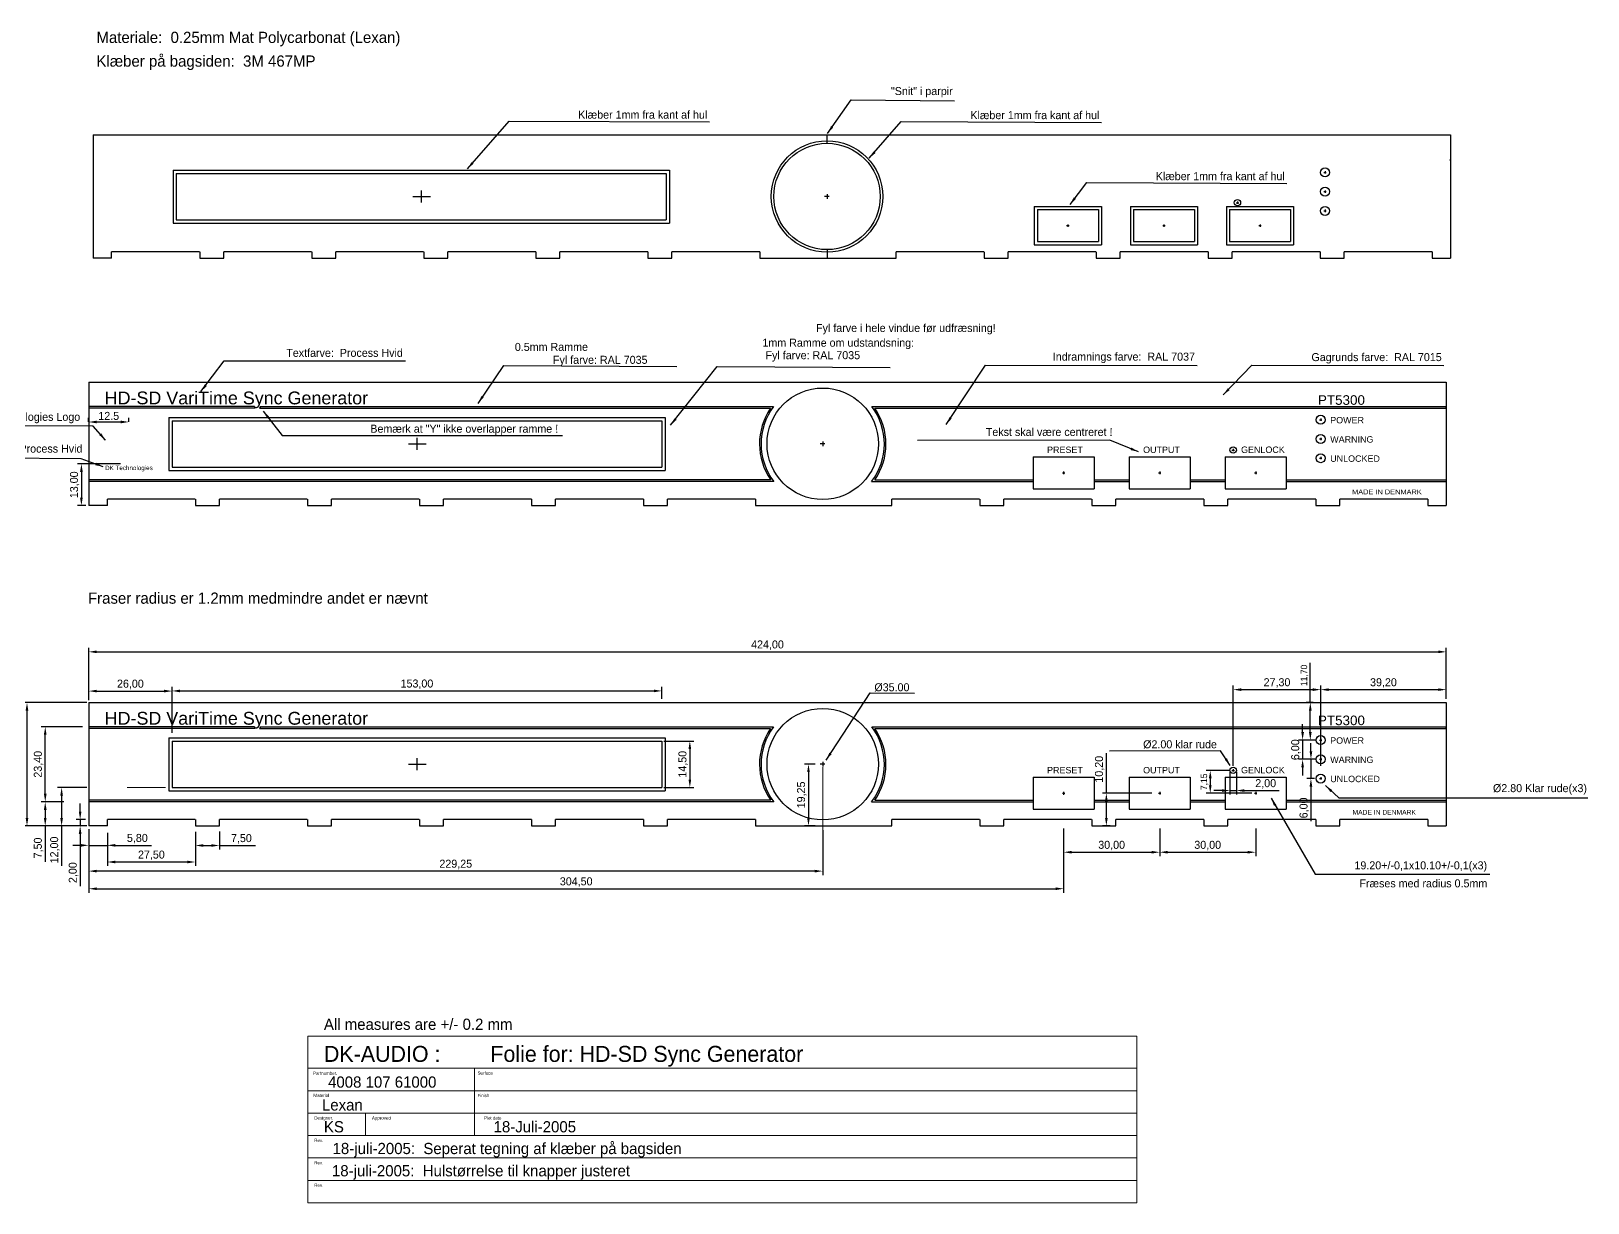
# Model space of a CAD drawing. Header units: millimetres. Extents: x 242 to 973, y 202 to 567.
# Drawn here: x 486.4 to 972.7, y 201.5 to 567.3 of the extents above; entities that cross this region are included whole.
import ezdxf

# ---------------------------------------------------------------- set-up
doc = ezdxf.new("R2010")
doc.units = ezdxf.units.MM
doc.header["$MEASUREMENT"] = 0
doc.linetypes.add('ACAD_ISO03W100', pattern=[30, 12, -18])
doc.layers.add('Folie', color=4, linetype='Continuous')
doc.layers.add('Silketryk_1', color=2, linetype='Continuous')
doc.layers.add('Folie_dim', color=7, linetype='Continuous', lineweight=20)
doc.layers.add('Folie_head', color=2, linetype='Continuous', lineweight=20)
doc.styles.add('DK-Audio', font='ARIAL.TTF')
doc.dimstyles.new('ISO-25', dxfattribs={"dimtxt": 2.5, "dimasz": 2.5, "dimexe": 1.25, "dimexo": 0.625, "dimtad": 1, "dimzin": 1, "dimtxsty": 'Standard', "dimcen": 2.5, "dimadec": 0, "dimazin": 0, "dimtfac": 1, "dimtmove": 0, "dimatfit": 3, "dimfxl": 0, "dimarcsym": 0})

# ---------------------------------------------------------------- blocks, each defined once
blk = doc.blocks.new('*D53')
at = {"layer": 'DEFPOINTS', "color": 0}
for p in [(504.45, 318.8), (808.95, 318.8), (808.95, 299.6)]:
    blk.add_point(p, dxfattribs=at)
at = {"layer": 'Folie_dim', "color": 0, "lineweight": -2}
for p, q in [((504.45, 318.18), (504.45, 298.35)), ((808.95, 318.18), (808.95, 298.35)), ((506.95, 299.6), (806.45, 299.6))]:
    blk.add_line(p, q, dxfattribs=at)
at = {"layer": 'Folie_dim', "color": 0}
for points in [[(506.95, 300.02), (506.95, 299.18), (504.45, 299.6)], [(806.45, 300.02), (806.45, 299.18), (808.95, 299.6)]]:
    blk.add_solid(points, dxfattribs=at)
at = {"layer": 'Folie_dim', "color": 0, "insert": (656.7, 301.68), "char_height": 2.5, "attachment_point": 5}
blk.add_mtext('304,50', dxfattribs=at)
blk = doc.blocks.new('*D63')
at = {"layer": 'DEFPOINTS', "color": 0}
for p in [(683.45, 361.35), (530.45, 358.25), (683.45, 358.25)]:
    blk.add_point(p, dxfattribs=at)
at = {"layer": 'Folie_dim', "color": 0, "lineweight": -2}
for p, q in [((530.45, 358.88), (530.45, 362.6)), ((532.95, 361.35), (680.95, 361.35)), ((683.45, 358.88), (683.45, 362.6))]:
    blk.add_line(p, q, dxfattribs=at)
at = {"layer": 'Folie_dim', "color": 0}
for points in [[(532.95, 361.77), (532.95, 360.93), (530.45, 361.35)], [(680.95, 361.77), (680.95, 360.93), (683.45, 361.35)]]:
    blk.add_solid(points, dxfattribs=at)
at = {"layer": 'Folie_dim', "color": 0, "insert": (606.95, 363.43), "char_height": 2.5, "attachment_point": 5}
blk.add_mtext('153,00', dxfattribs=at)
blk = doc.blocks.new('*D60')
at = {"layer": 'DEFPOINTS', "color": 0}
for p in [(504.45, 318.55), (733.7, 318.55), (504.45, 305.1)]:
    blk.add_point(p, dxfattribs=at)
at = {"layer": 'Folie_dim', "color": 0, "lineweight": -2}
for p, q in [((504.45, 317.93), (504.45, 303.85)), ((733.7, 317.93), (733.7, 303.85)), ((731.2, 305.1), (506.95, 305.1))]:
    blk.add_line(p, q, dxfattribs=at)
at = {"layer": 'Folie_dim', "color": 0}
for points in [[(506.95, 305.52), (506.95, 304.68), (504.45, 305.1)], [(731.2, 305.52), (731.2, 304.68), (733.7, 305.1)]]:
    blk.add_solid(points, dxfattribs=at)
at = {"layer": 'Folie_dim', "color": 0, "insert": (619.08, 307.18), "char_height": 2.5, "attachment_point": 5}
blk.add_mtext('229,25', dxfattribs=at)
blk = doc.blocks.new('*D71')
at = {"layer": 'DEFPOINTS', "color": 0}
for p in [(537.75, 317.05), (545.25, 318.05), (545.25, 313.1)]:
    blk.add_point(p, dxfattribs=at)
at = {"layer": 'Folie_dim', "color": 0, "lineweight": -2}
for p, q in [((537.75, 316.43), (537.75, 311.85)), ((545.25, 317.43), (545.25, 311.85)), ((540.25, 313.1), (542.75, 313.1)), ((545.25, 313.1), (556.5, 313.1))]:
    blk.add_line(p, q, dxfattribs=at)
at = {"layer": 'Folie_dim', "color": 0}
for points in [[(540.25, 313.52), (540.25, 312.68), (537.75, 313.1)], [(542.75, 313.52), (542.75, 312.68), (545.25, 313.1)]]:
    blk.add_solid(points, dxfattribs=at)
at = {"layer": 'Folie_dim', "color": 0, "insert": (552.12, 315.18), "char_height": 2.5, "attachment_point": 5}
blk.add_mtext('7,50', dxfattribs=at)
blk = doc.blocks.new('*D64')
at = {"layer": 'DEFPOINTS', "color": 0}
for p in [(530.45, 361.3), (504.45, 357.85), (530.45, 347.65)]:
    blk.add_point(p, dxfattribs=at)
at = {"layer": 'Folie_dim', "color": 0, "lineweight": -2}
for p, q in [((504.45, 358.48), (504.45, 362.55)), ((506.95, 361.3), (527.95, 361.3)), ((530.45, 348.27), (530.45, 362.55))]:
    blk.add_line(p, q, dxfattribs=at)
at = {"layer": 'Folie_dim', "color": 0}
for points in [[(506.95, 361.72), (506.95, 360.88), (504.45, 361.3)], [(527.95, 361.72), (527.95, 360.88), (530.45, 361.3)]]:
    blk.add_solid(points, dxfattribs=at)
at = {"layer": 'Folie_dim', "color": 0, "insert": (517.45, 363.38), "char_height": 2.5, "attachment_point": 5}
blk.add_mtext('26,00', dxfattribs=at)
blk = doc.blocks.new('*D70')
at = {"layer": 'DEFPOINTS', "color": 0}
for p in [(537.75, 317.95), (510.25, 313.85), (537.75, 307.95)]:
    blk.add_point(p, dxfattribs=at)
at = {"layer": 'Folie_dim', "color": 0, "lineweight": -2}
for p, q in [((537.75, 317.32), (537.75, 306.7)), ((510.25, 313.23), (510.25, 306.7)), ((512.75, 307.95), (535.25, 307.95))]:
    blk.add_line(p, q, dxfattribs=at)
at = {"layer": 'Folie_dim', "color": 0}
for points in [[(512.75, 308.37), (512.75, 307.53), (510.25, 307.95)], [(535.25, 308.37), (535.25, 307.53), (537.75, 307.95)]]:
    blk.add_solid(points, dxfattribs=at)
at = {"layer": 'Folie_dim', "color": 0, "insert": (524, 310.03), "char_height": 2.5, "attachment_point": 5}
blk.add_mtext('27,50', dxfattribs=at)
blk = doc.blocks.new('*D56')
at = {"layer": 'DEFPOINTS', "color": 0}
for p in [(504.45, 331.2), (495.97, 319.2), (504.45, 319.2)]:
    blk.add_point(p, dxfattribs=at)
at = {"layer": 'Folie_dim', "color": 0, "lineweight": -2}
for p, q in [((503.82, 331.2), (494.72, 331.2)), ((495.97, 328.7), (495.97, 321.7)), ((503.82, 319.2), (494.72, 319.2)), ((495.97, 319.2), (495.97, 306.7))]:
    blk.add_line(p, q, dxfattribs=at)
at = {"layer": 'Folie_dim', "color": 0}
for points in [[(495.55, 328.7), (496.38, 328.7), (495.97, 331.2)], [(495.55, 321.7), (496.38, 321.7), (495.97, 319.2)]]:
    blk.add_solid(points, dxfattribs=at)
at = {"layer": 'Folie_dim', "color": 0, "insert": (493.88, 311.7), "char_height": 2.5, "attachment_point": 5, "rotation": 90}
blk.add_mtext('12,00', dxfattribs=at)
blk = doc.blocks.new('*D55')
at = {"layer": 'DEFPOINTS', "color": 0}
for p in [(501.75, 321.2), (504, 321.2), (504, 319.2)]:
    blk.add_point(p, dxfattribs=at)
at = {"layer": 'Folie_dim', "color": 0, "lineweight": -2}
for p, q in [((501.75, 323.7), (501.75, 326.2)), ((503.38, 321.2), (500.5, 321.2)), ((501.75, 321.2), (501.75, 319.2)), ((503.38, 319.2), (500.5, 319.2)), ((501.75, 316.7), (501.75, 300.45))]:
    blk.add_line(p, q, dxfattribs=at)
at = {"layer": 'Folie_dim', "color": 0}
for points in [[(501.33, 323.7), (502.17, 323.7), (501.75, 321.2)], [(501.33, 316.7), (502.17, 316.7), (501.75, 319.2)]]:
    blk.add_solid(points, dxfattribs=at)
at = {"layer": 'Folie_dim', "color": 0, "insert": (499.67, 304.62), "char_height": 2.5, "attachment_point": 5, "rotation": 90}
blk.add_mtext('2,00', dxfattribs=at)
blk = doc.blocks.new('*D69')
at = {"layer": 'DEFPOINTS', "color": 0}
for p in [(504.45, 317.7), (510.25, 317.7), (510.25, 313.15)]:
    blk.add_point(p, dxfattribs=at)
at = {"layer": 'Folie_dim', "color": 0, "lineweight": -2}
for p, q in [((504.45, 317.07), (504.45, 311.9)), ((510.25, 317.07), (510.25, 311.9)), ((501.95, 313.15), (499.45, 313.15)), ((504.45, 313.15), (510.25, 313.15)), ((512.75, 313.15), (524, 313.15))]:
    blk.add_line(p, q, dxfattribs=at)
at = {"layer": 'Folie_dim', "color": 0}
for points in [[(501.95, 313.57), (501.95, 312.73), (504.45, 313.15)], [(512.75, 313.57), (512.75, 312.73), (510.25, 313.15)]]:
    blk.add_solid(points, dxfattribs=at)
at = {"layer": 'Folie_dim', "color": 0, "insert": (519.62, 315.23), "char_height": 2.5, "attachment_point": 5}
blk.add_mtext('5,80', dxfattribs=at)
blk = doc.blocks.new('*D73')
at = {"layer": 'DEFPOINTS', "color": 0}
for p in [(490.85, 350.15), (503.15, 350.15), (494.05, 326.75)]:
    blk.add_point(p, dxfattribs=at)
at = {"layer": 'Folie_dim', "color": 0, "lineweight": -2}
for p, q in [((502.52, 350.15), (489.6, 350.15)), ((490.85, 329.25), (490.85, 347.65)), ((493.43, 326.75), (489.6, 326.75))]:
    blk.add_line(p, q, dxfattribs=at)
at = {"layer": 'Folie_dim', "color": 0}
for points in [[(490.43, 347.65), (491.27, 347.65), (490.85, 350.15)], [(490.43, 329.25), (491.27, 329.25), (490.85, 326.75)]]:
    blk.add_solid(points, dxfattribs=at)
at = {"layer": 'Folie_dim', "color": 0, "insert": (488.77, 338.45), "char_height": 2.5, "attachment_point": 5, "rotation": 90}
blk.add_mtext('23,40', dxfattribs=at)
blk = doc.blocks.new('*D58')
at = {"layer": 'DEFPOINTS', "color": 0}
for p in [(504.45, 357.7), (485.15, 319.2), (504.45, 319.2)]:
    blk.add_point(p, dxfattribs=at)
at = {"layer": 'Folie_dim', "color": 0, "lineweight": -2}
for p, q in [((503.82, 357.7), (483.9, 357.7)), ((485.15, 355.2), (485.15, 321.7)), ((503.82, 319.2), (483.9, 319.2))]:
    blk.add_line(p, q, dxfattribs=at)
at = {"layer": 'Folie_dim', "color": 0}
for points in [[(484.73, 355.2), (485.57, 355.2), (485.15, 357.7)], [(484.73, 321.7), (485.57, 321.7), (485.15, 319.2)]]:
    blk.add_solid(points, dxfattribs=at)
at = {"layer": 'Folie_dim', "color": 0, "insert": (483.07, 338.45), "char_height": 2.5, "attachment_point": 5, "rotation": 90}
blk.add_mtext('38,50', dxfattribs=at)
blk = doc.blocks.new('*D59')
at = {"layer": 'DEFPOINTS', "color": 0}
for p in [(497.3, 326.7), (490.85, 319.2), (503.82, 319.2)]:
    blk.add_point(p, dxfattribs=at)
at = {"layer": 'Folie_dim', "color": 0, "lineweight": -2}
for p, q in [((496.68, 326.7), (489.6, 326.7)), ((490.85, 324.2), (490.85, 321.7)), ((503.2, 319.2), (489.6, 319.2)), ((490.85, 319.2), (490.85, 307.95))]:
    blk.add_line(p, q, dxfattribs=at)
at = {"layer": 'Folie_dim', "color": 0}
for points in [[(490.43, 324.2), (491.27, 324.2), (490.85, 326.7)], [(490.43, 321.7), (491.27, 321.7), (490.85, 319.2)]]:
    blk.add_solid(points, dxfattribs=at)
at = {"layer": 'Folie_dim', "color": 0, "insert": (488.77, 312.33), "char_height": 2.5, "attachment_point": 5, "rotation": 90}
blk.add_mtext('7,50', dxfattribs=at)
blk = doc.blocks.new('*D57')
at = {"layer": 'DEFPOINTS', "color": 0}
for p in [(683.45, 345.7), (683.45, 331.2), (692.2, 331.2)]:
    blk.add_point(p, dxfattribs=at)
at = {"layer": 'Folie_dim', "color": 0, "lineweight": -2}
for p, q in [((684.08, 345.7), (693.45, 345.7)), ((692.2, 343.2), (692.2, 333.7)), ((684.08, 331.2), (693.45, 331.2))]:
    blk.add_line(p, q, dxfattribs=at)
at = {"layer": 'Folie_dim', "color": 0}
for points in [[(691.78, 343.2), (692.62, 343.2), (692.2, 345.7)], [(691.78, 333.7), (692.62, 333.7), (692.2, 331.2)]]:
    blk.add_solid(points, dxfattribs=at)
at = {"layer": 'Folie_dim', "color": 0, "insert": (690.12, 338.45), "char_height": 2.5, "attachment_point": 5, "rotation": 90}
blk.add_mtext('14,50', dxfattribs=at)
blk = doc.blocks.new('*D61')
at = {"layer": 'DEFPOINTS', "color": 0}
for p in [(731.95, 338.5), (729.25, 319.25), (731.95, 319.25)]:
    blk.add_point(p, dxfattribs=at)
at = {"layer": 'Folie_dim', "color": 0, "lineweight": -2}
for p, q in [((731.33, 338.5), (728, 338.5)), ((729.25, 336), (729.25, 321.75)), ((731.33, 319.25), (728, 319.25))]:
    blk.add_line(p, q, dxfattribs=at)
at = {"layer": 'Folie_dim', "color": 0}
for points in [[(728.83, 336), (729.67, 336), (729.25, 338.5)], [(728.83, 321.75), (729.67, 321.75), (729.25, 319.25)]]:
    blk.add_solid(points, dxfattribs=at)
at = {"layer": 'Folie_dim', "color": 0, "insert": (727.17, 328.88), "char_height": 2.5, "attachment_point": 5, "rotation": 90}
blk.add_mtext('19,25', dxfattribs=at)
blk = doc.blocks.new('*D67')
at = {"layer": 'DEFPOINTS', "color": 0}
for p in [(928.45, 361.75), (928.45, 358.25), (889.25, 346.8)]:
    blk.add_point(p, dxfattribs=at)
at = {"layer": 'Folie_dim', "color": 0, "lineweight": -2}
for p, q in [((889.25, 347.43), (889.25, 363)), ((891.75, 361.75), (925.95, 361.75)), ((928.45, 358.88), (928.45, 363))]:
    blk.add_line(p, q, dxfattribs=at)
at = {"layer": 'Folie_dim', "color": 0}
for points in [[(891.75, 362.17), (891.75, 361.33), (889.25, 361.75)], [(925.95, 362.17), (925.95, 361.33), (928.45, 361.75)]]:
    blk.add_solid(points, dxfattribs=at)
at = {"layer": 'Folie_dim', "color": 0, "insert": (908.85, 363.83), "char_height": 2.5, "attachment_point": 5}
blk.add_mtext('39,20', dxfattribs=at)
blk = doc.blocks.new('*D68')
at = {"layer": 'DEFPOINTS', "color": 0}
for p in [(886, 357.7), (887.5, 357.7), (887.5, 346)]:
    blk.add_point(p, dxfattribs=at)
at = {"layer": 'Folie_dim', "color": 0, "lineweight": -2}
for p, q in [((886, 357.7), (886, 370.16)), ((886.88, 357.7), (884.75, 357.7)), ((886, 348.5), (886, 355.2)), ((886.88, 346), (884.75, 346))]:
    blk.add_line(p, q, dxfattribs=at)
at = {"layer": 'Folie_dim', "color": 0}
for points in [[(885.58, 355.2), (886.42, 355.2), (886, 357.7)], [(885.58, 348.5), (886.42, 348.5), (886, 346)]]:
    blk.add_solid(points, dxfattribs=at)
at = {"layer": 'Folie_dim', "color": 0, "insert": (884.21, 366.2), "char_height": 2, "attachment_point": 5, "rotation": 90}
blk.add_mtext('11,70', dxfattribs=at)
blk = doc.blocks.new('*D62')
at = {"layer": 'DEFPOINTS', "color": 0}
for p in [(837.1, 329.4), (822.3, 319.2), (824.1, 319.2)]:
    blk.add_point(p, dxfattribs=at)
at = {"layer": 'Folie_dim', "color": 0, "lineweight": -2}
for p, q in [((822.3, 329.4), (822.3, 341.9)), ((836.48, 329.4), (821.05, 329.4)), ((822.3, 321.7), (822.3, 326.9)), ((823.48, 319.2), (821.05, 319.2))]:
    blk.add_line(p, q, dxfattribs=at)
at = {"layer": 'Folie_dim', "color": 0}
for points in [[(821.88, 326.9), (822.72, 326.9), (822.3, 329.4)], [(821.88, 321.7), (822.72, 321.7), (822.3, 319.2)]]:
    blk.add_solid(points, dxfattribs=at)
at = {"layer": 'Folie_dim', "color": 0, "insert": (820.22, 336.9), "char_height": 2.5, "attachment_point": 5, "rotation": 90}
blk.add_mtext('10,20', dxfattribs=at)
blk = doc.blocks.new('*D72')
at = {"layer": 'DEFPOINTS', "color": 0}
for p in [(860.9, 336.7), (862.9, 336.7), (862.9, 330.25)]:
    blk.add_point(p, dxfattribs=at)
at = {"layer": 'Folie_dim', "color": 0, "lineweight": -2}
for p, q in [((860.9, 336.07), (860.9, 329)), ((862.9, 336.07), (862.9, 329)), ((858.4, 330.25), (855.9, 330.25)), ((860.9, 330.25), (862.9, 330.25)), ((865.4, 330.25), (876.23, 330.25))]:
    blk.add_line(p, q, dxfattribs=at)
at = {"layer": 'Folie_dim', "color": 0}
for points in [[(858.4, 330.67), (858.4, 329.83), (860.9, 330.25)], [(865.4, 330.67), (865.4, 329.83), (862.9, 330.25)]]:
    blk.add_solid(points, dxfattribs=at)
at = {"layer": 'Folie_dim', "color": 0, "insert": (872.07, 332.33), "char_height": 2.5, "attachment_point": 5}
blk.add_mtext('2,00', dxfattribs=at)
blk = doc.blocks.new('*D66')
at = {"layer": 'DEFPOINTS', "color": 0}
for p in [(887.95, 340), (886.2, 334), (887.95, 334)]:
    blk.add_point(p, dxfattribs=at)
at = {"layer": 'Folie_dim', "color": 0, "lineweight": -2}
for p, q in [((886.2, 342.5), (886.2, 345)), ((887.33, 340), (884.95, 340)), ((886.2, 340), (886.2, 334)), ((887.33, 334), (884.95, 334)), ((886.2, 331.5), (886.2, 320.67))]:
    blk.add_line(p, q, dxfattribs=at)
at = {"layer": 'Folie_dim', "color": 0}
for points in [[(885.78, 342.5), (886.62, 342.5), (886.2, 340)], [(885.78, 331.5), (886.62, 331.5), (886.2, 334)]]:
    blk.add_solid(points, dxfattribs=at)
at = {"layer": 'Folie_dim', "color": 0, "insert": (884.12, 324.83), "char_height": 2.5, "attachment_point": 5, "rotation": 90}
blk.add_mtext('6,00', dxfattribs=at)
blk = doc.blocks.new('*D65')
at = {"layer": 'DEFPOINTS', "color": 0}
for p in [(888.15, 346), (883.6, 340), (888.15, 340)]:
    blk.add_point(p, dxfattribs=at)
at = {"layer": 'Folie_dim', "color": 0, "lineweight": -2}
for p, q in [((883.6, 348.5), (883.6, 351)), ((887.53, 346), (882.35, 346)), ((883.6, 346), (883.6, 340)), ((887.53, 340), (882.35, 340)), ((883.6, 337.5), (883.6, 335))]:
    blk.add_line(p, q, dxfattribs=at)
at = {"layer": 'Folie_dim', "color": 0}
for points in [[(883.18, 348.5), (884.02, 348.5), (883.6, 346)], [(883.18, 337.5), (884.02, 337.5), (883.6, 340)]]:
    blk.add_solid(points, dxfattribs=at)
at = {"layer": 'Folie_dim', "color": 0, "insert": (881.52, 343), "char_height": 2.5, "attachment_point": 5, "rotation": 90}
blk.add_mtext('6,00', dxfattribs=at)
blk = doc.blocks.new('*D78')
at = {"layer": 'DEFPOINTS', "color": 0}
for p in [(838.95, 319), (868.95, 319), (868.95, 311)]:
    blk.add_point(p, dxfattribs=at)
at = {"layer": 'Folie_dim', "color": 0, "lineweight": -2}
for p, q in [((838.95, 318.37), (838.95, 309.75)), ((868.95, 318.37), (868.95, 309.75)), ((841.45, 311), (866.45, 311))]:
    blk.add_line(p, q, dxfattribs=at)
at = {"layer": 'Folie_dim', "color": 0}
for points in [[(841.45, 311.42), (841.45, 310.58), (838.95, 311)], [(866.45, 311.42), (866.45, 310.58), (868.95, 311)]]:
    blk.add_solid(points, dxfattribs=at)
at = {"layer": 'Folie_dim', "color": 0, "insert": (853.95, 313.08), "char_height": 2.5, "attachment_point": 5}
blk.add_mtext('30,00', dxfattribs=at)
blk = doc.blocks.new('*D79')
at = {"layer": 'DEFPOINTS', "color": 0}
for p in [(928.45, 373.55), (504.45, 359.2), (928.45, 359.2)]:
    blk.add_point(p, dxfattribs=at)
at = {"layer": 'Folie_dim', "color": 0, "lineweight": -2}
for p, q in [((504.45, 359.82), (504.45, 374.8)), ((928.45, 359.82), (928.45, 374.8)), ((506.95, 373.55), (925.95, 373.55))]:
    blk.add_line(p, q, dxfattribs=at)
at = {"layer": 'Folie_dim', "color": 0}
for points in [[(506.95, 373.97), (506.95, 373.13), (504.45, 373.55)], [(925.95, 373.97), (925.95, 373.13), (928.45, 373.55)]]:
    blk.add_solid(points, dxfattribs=at)
at = {"layer": 'Folie_dim', "color": 0, "insert": (716.45, 375.63), "char_height": 2.5, "attachment_point": 5}
blk.add_mtext('424,00', dxfattribs=at)
blk = doc.blocks.new('*D80')
at = {"layer": 'DEFPOINTS', "color": 0}
for p in [(861.3, 336.55), (854.75, 329.4), (868.4, 329.4)]:
    blk.add_point(p, dxfattribs=at)
at = {"layer": 'Folie_dim', "color": 0, "lineweight": -2}
for p, q in [((860.68, 336.55), (853.5, 336.55)), ((854.75, 334.05), (854.75, 331.9)), ((867.78, 329.4), (853.5, 329.4))]:
    blk.add_line(p, q, dxfattribs=at)
at = {"layer": 'Folie_dim', "color": 0}
for points in [[(854.33, 334.05), (855.17, 334.05), (854.75, 336.55)], [(854.33, 331.9), (855.17, 331.9), (854.75, 329.4)]]:
    blk.add_solid(points, dxfattribs=at)
at = {"layer": 'Folie_dim', "color": 0, "insert": (852.96, 332.98), "char_height": 2, "attachment_point": 5, "rotation": 90}
blk.add_mtext('7,15', dxfattribs=at)
blk = doc.blocks.new('*D81')
at = {"layer": 'DEFPOINTS', "color": 0}
for p in [(889.25, 361.75), (861.95, 337.3), (889.25, 337.3)]:
    blk.add_point(p, dxfattribs=at)
at = {"layer": 'Folie_dim', "color": 0, "lineweight": -2}
for p, q in [((861.95, 337.93), (861.95, 363)), ((864.45, 361.75), (886.75, 361.75)), ((889.25, 337.93), (889.25, 363))]:
    blk.add_line(p, q, dxfattribs=at)
at = {"layer": 'Folie_dim', "color": 0}
for points in [[(864.45, 362.17), (864.45, 361.33), (861.95, 361.75)], [(886.75, 362.17), (886.75, 361.33), (889.25, 361.75)]]:
    blk.add_solid(points, dxfattribs=at)
at = {"layer": 'Folie_dim', "color": 0, "insert": (875.6, 363.83), "char_height": 2.5, "attachment_point": 5}
blk.add_mtext('27,30', dxfattribs=at)
blk = doc.blocks.new('*D82')
at = {"layer": 'DEFPOINTS', "color": 0}
for p in [(808.95, 319), (838.95, 319), (838.95, 311)]:
    blk.add_point(p, dxfattribs=at)
at = {"layer": 'Folie_dim', "color": 0, "lineweight": -2}
for p, q in [((808.95, 318.37), (808.95, 309.75)), ((838.95, 318.37), (838.95, 309.75)), ((811.45, 311), (836.45, 311))]:
    blk.add_line(p, q, dxfattribs=at)
at = {"layer": 'Folie_dim', "color": 0}
for points in [[(811.45, 311.42), (811.45, 310.58), (808.95, 311)], [(836.45, 311.42), (836.45, 310.58), (838.95, 311)]]:
    blk.add_solid(points, dxfattribs=at)
at = {"layer": 'Folie_dim', "color": 0, "insert": (823.95, 313.08), "char_height": 2.5, "attachment_point": 5}
blk.add_mtext('30,00', dxfattribs=at)
blk = doc.blocks.new('*D91')
at = {"layer": 'DEFPOINTS', "color": 0}
for p in [(504.4, 444.75), (516.95, 445.3), (516.95, 444.75)]:
    blk.add_point(p, dxfattribs=at)
at = {"layer": 'Silketryk_1', "color": 0, "lineweight": -2}
for p, q in [((504.4, 445.38), (504.4, 446.55)), ((506.9, 445.3), (514.45, 445.3)), ((516.95, 445.38), (516.95, 446.55))]:
    blk.add_line(p, q, dxfattribs=at)
at = {"layer": 'Silketryk_1', "color": 0}
for points in [[(506.9, 445.72), (506.9, 444.88), (504.4, 445.3)], [(514.45, 445.72), (514.45, 444.88), (516.95, 445.3)]]:
    blk.add_solid(points, dxfattribs=at)
at = {"layer": 'Silketryk_1', "color": 0, "insert": (510.68, 447.18), "char_height": 2.5, "attachment_point": 5}
blk.add_mtext('12.5', dxfattribs=at)
blk = doc.blocks.new('*D93')
at = {"layer": 'DEFPOINTS', "color": 0}
for p in [(515, 432.2), (502.15, 419.2), (504.1, 419.2)]:
    blk.add_point(p, dxfattribs=at)
at = {"layer": 'Silketryk_1', "color": 0, "lineweight": -2}
for p, q in [((514.38, 432.2), (500.9, 432.2)), ((502.15, 429.7), (502.15, 421.7)), ((503.48, 419.2), (500.9, 419.2))]:
    blk.add_line(p, q, dxfattribs=at)
at = {"layer": 'Silketryk_1', "color": 0}
for points in [[(501.73, 429.7), (502.57, 429.7), (502.15, 432.2)], [(501.73, 421.7), (502.57, 421.7), (502.15, 419.2)]]:
    blk.add_solid(points, dxfattribs=at)
at = {"layer": 'Silketryk_1', "color": 0, "insert": (500.07, 425.7), "char_height": 2.5, "attachment_point": 5, "rotation": 90}
blk.add_mtext('13,00', dxfattribs=at)

msp = doc.modelspace()

# ---------------------------------------------------------------- linework, layer by layer
at = {"layer": 'Folie'}
for p, q in [((505.8, 534.9), (730.4, 534.9)), ((505.8, 534.9), (505.8, 496.4)), ((730.4, 534.9), (730.45, 534.9)), ((730.45, 534.9), (731.65, 534.9)), ((731.65, 534.9), (738.55, 534.9)), ((735.05, 532.3), (735.05, 534.9)), ((738.55, 534.9), (929.8, 534.9)), ((929.8, 534.9), (929.8, 496.4)), ((530.8, 523.9), (685.8, 523.9)), ((530.8, 523.9), (530.8, 507.4)), ((531.8, 522.9), (684.8, 522.9)), ((531.8, 522.9), (531.8, 508.4)), ((684.8, 522.9), (684.8, 508.4)), ((685.8, 523.9), (685.8, 507.4)), ((890.2, 523.2), (891, 523.2)), ((890.6, 523.6), (890.6, 522.85)), ((605.7, 515.65), (611.2, 515.65)), ((608.3, 517.55), (608.3, 513.8)), ((735.75, 515.7), (734.3, 515.7)), ((735.75, 515.7), (734.3, 515.7)), ((735.05, 516.4), (735.05, 515)), ((735.05, 516.4), (735.05, 515)), ((890.2, 517.2), (891, 517.2)), ((890.6, 517.6), (890.6, 516.85)), ((799.8, 512.6), (820.8, 512.6)), ((799.8, 512.6), (799.8, 500.6)), ((800.8, 511.6), (800.8, 501.6)), ((800.8, 511.6), (819.8, 511.6)), ((819.8, 511.6), (819.8, 501.6)), ((820.8, 512.6), (820.8, 500.6)), ((829.8, 512.6), (829.8, 500.6)), ((829.8, 512.6), (850.8, 512.6)), ((830.8, 511.6), (830.8, 501.6)), ((830.8, 511.6), (849.8, 511.6)), ((849.8, 511.6), (849.8, 501.6)), ((850.8, 512.6), (850.8, 500.6)), ((859.8, 512.6), (859.8, 500.6)), ((859.8, 512.6), (880.8, 512.6)), ((860.8, 511.6), (860.8, 501.6)), ((860.8, 511.6), (879.8, 511.6)), ((862.85, 513.75), (863.65, 513.75)), ((863.25, 514.15), (863.25, 513.4)), ((879.8, 511.6), (879.8, 501.6)), ((880.8, 512.6), (880.8, 500.6)), ((890.2, 511.2), (891, 511.2)), ((890.6, 511.6), (890.6, 510.85)), ((530.8, 507.4), (685.8, 507.4)), ((531.8, 508.4), (684.8, 508.4)), ((809.9, 506.6), (810.7, 506.6)), ((810.3, 507), (810.3, 506.25)), ((839.9, 506.6), (840.7, 506.6)), ((839.9, 506.6), (840.7, 506.6)), ((840.3, 507), (840.3, 506.25)), ((840.3, 507), (840.3, 506.25)), ((869.9, 506.6), (870.7, 506.6)), ((869.9, 506.6), (870.7, 506.6)), ((870.3, 507), (870.3, 506.25)), ((870.3, 507), (870.3, 506.25)), ((800.8, 501.6), (819.8, 501.6)), ((830.8, 501.6), (849.8, 501.6)), ((860.8, 501.6), (879.8, 501.6)), ((511.6, 496.4), (505.8, 496.4)), ((539.05, 498.4), (511.6, 498.4)), ((511.6, 496.4), (511.6, 498.4)), ((539.1, 498.4), (539.1, 496.4)), ((539.1, 496.4), (546.6, 496.4)), ((574.05, 498.4), (546.6, 498.4)), ((546.6, 496.4), (546.6, 498.4)), ((574.1, 498.4), (574.1, 496.4)), ((574.1, 496.4), (581.6, 496.4)), ((609.05, 498.4), (581.6, 498.4)), ((581.6, 496.4), (581.6, 498.4)), ((609.1, 498.4), (609.1, 496.4)), ((609.1, 496.4), (616.6, 496.4)), ((644.05, 498.4), (616.6, 498.4)), ((616.6, 496.4), (616.6, 498.4)), ((644.1, 498.4), (644.1, 496.4)), ((644.1, 496.4), (651.6, 496.4)), ((679.05, 498.4), (651.6, 498.4)), ((651.6, 496.4), (651.6, 498.4)), ((679.1, 498.4), (679.1, 496.4)), ((679.1, 496.4), (686.6, 496.4)), ((714.05, 498.4), (686.6, 498.4)), ((686.6, 496.4), (686.6, 498.4)), ((714.1, 498.4), (714.1, 496.4)), ((714.1, 496.4), (716.3, 496.4)), ((714.1, 496.4), (756.6, 496.4)), ((735.05, 499.1), (735.05, 496.4)), ((784.05, 498.4), (756.6, 498.4)), ((756.6, 496.4), (756.6, 498.4)), ((784.1, 498.4), (784.1, 496.4)), ((784.1, 496.4), (791.6, 496.4)), ((819.05, 498.4), (791.6, 498.4)), ((791.6, 496.4), (791.6, 498.4)), ((799.8, 500.6), (820.8, 500.6)), ((819.1, 498.4), (819.1, 496.4)), ((819.1, 496.4), (826.6, 496.4)), ((854.05, 498.4), (826.6, 498.4)), ((826.6, 496.4), (826.6, 498.4)), ((829.8, 500.6), (850.8, 500.6)), ((854.1, 498.4), (854.1, 496.4)), ((854.1, 496.4), (861.6, 496.4)), ((859.8, 500.6), (880.8, 500.6)), ((889.05, 498.4), (861.6, 498.4)), ((861.6, 496.4), (861.6, 498.4)), ((889.1, 498.4), (889.1, 496.4)), ((889.1, 496.4), (896.6, 496.4)), ((924.05, 498.4), (896.6, 498.4)), ((896.6, 496.4), (896.6, 498.4)), ((924.1, 498.4), (924.1, 496.4)), ((924.1, 496.4), (929.8, 496.4)), ((504.45, 457.7), (729.05, 457.7)), ((504.45, 457.7), (504.45, 419.2)), ((729.05, 457.7), (729.1, 457.7)), ((729.1, 457.7), (730.3, 457.7)), ((730.3, 457.7), (737.2, 457.7)), ((737.2, 457.7), (928.45, 457.7)), ((928.45, 457.7), (928.45, 419.2)), ((529.45, 446.7), (684.45, 446.7)), ((529.45, 446.7), (529.45, 430.2)), ((530.45, 445.7), (683.45, 445.7)), ((530.45, 445.7), (530.45, 431.2)), ((683.45, 445.7), (683.45, 431.2)), ((684.45, 446.7), (684.45, 430.2)), ((888.85, 446), (889.65, 446)), ((889.25, 446.4), (889.25, 445.65)), ((604.35, 438.45), (609.85, 438.45)), ((606.95, 440.35), (606.95, 436.6)), ((734.4, 438.5), (732.95, 438.5)), ((733.7, 439.2), (733.7, 437.8)), ((888.85, 440), (889.65, 440)), ((889.25, 440.4), (889.25, 439.65)), ((799.45, 434.4), (799.45, 424.4)), ((799.45, 434.4), (818.45, 434.4)), ((818.45, 434.4), (818.45, 424.4)), ((829.45, 434.4), (848.45, 434.4)), ((829.45, 434.4), (829.45, 424.4)), ((848.45, 434.4), (848.45, 424.4)), ((859.45, 434.4), (878.45, 434.4)), ((859.45, 434.4), (859.45, 424.4)), ((861.5, 436.55), (862.3, 436.55)), ((861.9, 436.95), (861.9, 436.2)), ((878.45, 434.4), (878.45, 424.4)), ((888.85, 434), (889.65, 434)), ((889.25, 434.4), (889.25, 433.65)), ((529.45, 430.2), (684.45, 430.2)), ((530.45, 431.2), (683.45, 431.2)), ((808.55, 429.4), (809.35, 429.4)), ((808.95, 429.8), (808.95, 429.05)), ((838.55, 429.4), (839.35, 429.4)), ((838.95, 429.8), (838.95, 429.05)), ((868.55, 429.4), (869.35, 429.4)), ((868.95, 429.8), (868.95, 429.05)), ((799.45, 424.4), (818.45, 424.4)), ((829.45, 424.4), (848.45, 424.4)), ((859.45, 424.4), (878.45, 424.4)), ((510.25, 419.2), (504.45, 419.2)), ((537.7, 421.2), (510.25, 421.2)), ((510.25, 419.2), (510.25, 421.2)), ((537.75, 421.2), (537.75, 419.2)), ((537.75, 419.2), (545.25, 419.2)), ((572.7, 421.2), (545.25, 421.2)), ((545.25, 419.2), (545.25, 421.2)), ((572.75, 421.2), (572.75, 419.2)), ((572.75, 419.2), (580.25, 419.2)), ((607.7, 421.2), (580.25, 421.2)), ((580.25, 419.2), (580.25, 421.2)), ((607.75, 421.2), (607.75, 419.2)), ((607.75, 419.2), (615.25, 419.2)), ((642.7, 421.2), (615.25, 421.2)), ((615.25, 419.2), (615.25, 421.2)), ((642.75, 421.2), (642.75, 419.2)), ((642.75, 419.2), (650.25, 419.2)), ((677.7, 421.2), (650.25, 421.2)), ((650.25, 419.2), (650.25, 421.2)), ((677.75, 421.2), (677.75, 419.2)), ((677.75, 419.2), (685.25, 419.2)), ((712.7, 421.2), (685.25, 421.2)), ((685.25, 419.2), (685.25, 421.2)), ((712.75, 421.2), (712.75, 419.2)), ((712.75, 419.2), (755.25, 419.2)), ((712.75, 419.2), (714.95, 419.2)), ((782.7, 421.2), (755.25, 421.2)), ((755.25, 419.2), (755.25, 421.2)), ((782.75, 421.2), (782.75, 419.2)), ((782.75, 419.2), (790.25, 419.2)), ((817.7, 421.2), (790.25, 421.2)), ((790.25, 419.2), (790.25, 421.2)), ((817.75, 421.2), (817.75, 419.2)), ((817.75, 419.2), (825.25, 419.2)), ((852.7, 421.2), (825.25, 421.2)), ((825.25, 419.2), (825.25, 421.2)), ((852.75, 421.2), (852.75, 419.2)), ((852.75, 419.2), (860.25, 419.2)), ((887.7, 421.2), (860.25, 421.2)), ((860.25, 419.2), (860.25, 421.2)), ((887.75, 421.2), (887.75, 419.2)), ((887.75, 419.2), (895.25, 419.2)), ((922.7, 421.2), (895.25, 421.2)), ((895.25, 419.2), (895.25, 421.2)), ((922.75, 421.2), (922.75, 419.2)), ((922.75, 419.2), (928.45, 419.2)), ((504.45, 357.7), (729.05, 357.7)), ((504.45, 357.7), (504.45, 319.2)), ((729.05, 357.7), (729.1, 357.7)), ((729.1, 357.7), (730.3, 357.7)), ((730.3, 357.7), (737.2, 357.7)), ((737.2, 357.7), (928.45, 357.7)), ((928.45, 357.7), (928.45, 319.2)), ((529.45, 346.7), (684.45, 346.7)), ((529.45, 346.7), (529.45, 330.2)), ((530.45, 345.7), (683.45, 345.7)), ((530.45, 345.7), (530.45, 331.2)), ((683.45, 345.7), (683.45, 331.2)), ((684.45, 346.7), (684.45, 330.2)), ((888.85, 346), (889.65, 346)), ((889.25, 346.4), (889.25, 345.65)), ((889.25, 340.4), (889.25, 339.65)), ((604.35, 338.45), (609.85, 338.45)), ((606.95, 340.35), (606.95, 336.6)), ((734.4, 338.5), (732.95, 338.5)), ((733.7, 339.2), (733.7, 337.8)), ((861.5, 336.55), (862.3, 336.55)), ((861.9, 336.95), (861.9, 336.2)), ((888.85, 340), (889.65, 340)), ((530.45, 331.2), (683.45, 331.2)), ((799.45, 334.4), (799.45, 324.4)), ((799.45, 334.4), (818.45, 334.4)), ((818.45, 334.4), (818.45, 324.4)), ((829.45, 334.4), (848.45, 334.4)), ((829.45, 334.4), (829.45, 324.4)), ((848.45, 334.4), (848.45, 324.4)), ((859.45, 334.4), (878.45, 334.4)), ((859.45, 334.4), (859.45, 324.4)), ((878.45, 334.4), (878.45, 324.4)), ((888.85, 334), (889.65, 334)), ((889.25, 334.4), (889.25, 333.65)), ((529.45, 330.2), (684.45, 330.2)), ((808.55, 329.4), (809.35, 329.4)), ((808.95, 329.8), (808.95, 328.9)), ((838.55, 329.4), (839.35, 329.4)), ((838.95, 329.8), (838.95, 329.05)), ((868.55, 329.4), (869.35, 329.4)), ((868.95, 329.8), (868.95, 329.05)), ((537.7, 321.2), (510.25, 321.2)), ((510.25, 319.2), (510.25, 321.2)), ((537.75, 321.2), (537.75, 319.2)), ((572.7, 321.2), (545.25, 321.2)), ((545.25, 319.2), (545.25, 321.2)), ((572.75, 321.2), (572.75, 319.2)), ((607.7, 321.2), (580.25, 321.2)), ((580.25, 319.2), (580.25, 321.2)), ((607.75, 321.2), (607.75, 319.2)), ((642.7, 321.2), (615.25, 321.2)), ((615.25, 319.2), (615.25, 321.2)), ((642.75, 321.2), (642.75, 319.2)), ((677.7, 321.2), (650.25, 321.2)), ((650.25, 319.2), (650.25, 321.2)), ((677.75, 321.2), (677.75, 319.2)), ((712.7, 321.2), (685.25, 321.2)), ((685.25, 319.2), (685.25, 321.2)), ((712.75, 321.2), (712.75, 319.2)), ((782.7, 321.2), (755.25, 321.2)), ((755.25, 319.2), (755.25, 321.2)), ((782.75, 321.2), (782.75, 319.2)), ((817.7, 321.2), (790.25, 321.2)), ((790.25, 319.2), (790.25, 321.2)), ((799.45, 324.4), (818.45, 324.4)), ((817.75, 321.2), (817.75, 319.2)), ((852.7, 321.2), (825.25, 321.2)), ((825.25, 319.2), (825.25, 321.2)), ((829.45, 324.4), (848.45, 324.4)), ((852.75, 321.2), (852.75, 319.2)), ((859.45, 324.4), (878.45, 324.4)), ((887.7, 321.2), (860.25, 321.2)), ((860.25, 319.2), (860.25, 321.2)), ((887.75, 321.2), (887.75, 319.2)), ((922.7, 321.2), (895.25, 321.2)), ((895.25, 319.2), (895.25, 321.2)), ((922.75, 321.2), (922.75, 319.2)), ((510.25, 319.2), (504.45, 319.2)), ((537.75, 319.2), (545.25, 319.2)), ((572.75, 319.2), (580.25, 319.2)), ((607.75, 319.2), (615.25, 319.2)), ((642.75, 319.2), (650.25, 319.2)), ((677.75, 319.2), (685.25, 319.2)), ((712.75, 319.2), (755.25, 319.2)), ((712.75, 319.2), (714.95, 319.2)), ((782.75, 319.2), (790.25, 319.2)), ((817.75, 319.2), (825.25, 319.2)), ((852.75, 319.2), (860.25, 319.2)), ((887.75, 319.2), (895.25, 319.2)), ((922.75, 319.2), (928.45, 319.2))]:
    msp.add_line(p, q, dxfattribs=at)
for centre, radius in [((735.05, 515.7), 17.4), ((735.05, 515.7), 16.6), ((890.6, 523.2), 1.4), ((890.6, 517.2), 1.4), ((863.25, 513.75), 1), ((890.6, 511.2), 1.4), ((733.7, 438.5), 17.4), ((889.25, 446), 1.4), ((889.25, 440), 1.4), ((861.9, 436.55), 1), ((889.25, 434), 1.4), ((733.7, 338.5), 17.4), ((889.25, 346), 1.4), ((889.25, 340), 1.4), ((861.9, 336.55), 1), ((889.25, 334), 1.4)]:
    msp.add_circle(centre, radius, dxfattribs=at)
at = {"layer": 'Folie_dim'}
msp.add_line((733.7, 337.55), (733.7, 317.9), dxfattribs=at)
at = {"layer": 'Folie_dim', "linetype": 'ACAD_ISO03W100'}
msp.add_line((528.4, 331.2), (504.45, 331.2), dxfattribs=at)
at = {"layer": 'Folie_head'}
for p, q in [((572.9, 201.55), (572.9, 253.55)), ((572.9, 253.55), (831.862, 253.55)), ((831.862, 253.55), (831.862, 201.55)), ((831.862, 201.55), (572.9, 201.55))]:
    msp.add_line(p, q, dxfattribs=at)
at = {"layer": 'Folie_head', "color": 2}
for p, q in [((572.9, 243.55), (831.862, 243.55)), ((624.9, 243.55), (624.9, 236.55)), ((572.9, 236.55), (831.862, 236.55)), ((624.9, 236.55), (624.9, 229.55)), ((572.9, 229.55), (831.862, 229.55)), ((590.9, 229.55), (590.9, 222.55)), ((624.9, 229.55), (624.9, 222.55)), ((572.9, 222.55), (831.862, 222.55)), ((572.9, 215.55), (831.862, 215.55)), ((572.9, 208.55), (831.862, 208.55))]:
    msp.add_line(p, q, dxfattribs=at)
at = {"layer": 'Silketryk_1'}
for p, q in [((929.8, 526.8), (929.8, 527.3)), ((556.25, 450.1), (504.45, 450.1)), ((556.3, 449.6), (504.45, 449.6)), ((556.25, 450.1), (556.3, 449.6)), ((558.1, 450.1), (557.8, 449.6)), ((557.8, 449.6), (717.4, 449.6)), ((558.1, 450.1), (718.35, 450.1)), ((749.05, 450.1), (928.45, 450.1)), ((749.95, 449.6), (928.45, 449.6)), ((928.45, 449.6), (928.45, 450.1)), ((717.5, 427.2), (504.45, 427.2)), ((718.45, 426.7), (504.5, 426.7)), ((748.95, 426.7), (799.5, 426.7)), ((749.95, 427.2), (799.5, 427.2)), ((818.45, 427.2), (818.45, 426.7)), ((818.45, 427.2), (829.45, 427.2)), ((818.45, 426.7), (829.45, 426.7)), ((829.45, 427.2), (829.45, 426.7)), ((848.45, 427.2), (859.45, 427.2)), ((848.45, 427.2), (848.45, 426.7)), ((848.45, 426.7), (859.45, 426.7)), ((859.45, 427.2), (859.45, 426.7)), ((878.45, 427.2), (928.45, 427.2)), ((878.45, 427.2), (878.45, 426.7)), ((878.45, 426.7), (928.45, 426.7)), ((928.45, 427.2), (928.45, 426.7)), ((556.25, 350.1), (504.45, 350.1)), ((556.3, 349.6), (504.45, 349.6)), ((556.25, 350.1), (556.3, 349.6)), ((558.1, 350.1), (557.8, 349.6)), ((557.8, 349.6), (717.4, 349.6)), ((558.1, 350.1), (718.35, 350.1)), ((749.05, 350.1), (928.45, 350.1)), ((749.95, 349.6), (928.45, 349.6)), ((928.45, 349.6), (928.45, 350.1)), ((717.5, 327.2), (504.45, 327.2)), ((718.45, 326.7), (504.5, 326.7)), ((748.95, 326.7), (799.5, 326.7)), ((749.95, 327.2), (799.5, 327.2)), ((818.45, 327.2), (818.45, 326.7)), ((818.45, 327.2), (829.45, 327.2)), ((818.45, 326.7), (829.45, 326.7)), ((829.45, 327.2), (829.45, 326.7)), ((848.45, 327.2), (859.45, 327.2)), ((848.45, 327.2), (848.45, 326.7)), ((848.45, 326.7), (859.45, 326.7)), ((859.45, 327.2), (859.45, 326.7)), ((878.45, 327.2), (928.45, 327.2)), ((878.45, 327.2), (878.45, 326.7)), ((878.45, 326.7), (928.45, 326.7)), ((928.45, 327.2), (928.45, 326.7))]:
    msp.add_line(p, q, dxfattribs=at)
for centre, radius, start, end in [((733.67, 438.472), 19.712, 145.63121, 214.88036), ((733.769, 438.466), 19.316, 142.96336, 217.52634), ((733.64, 438.466), 19.309, 322.45752, 37.05277), ((733.851, 438.4), 19.612, 325.17416, 34.82584), ((733.67, 338.472), 19.712, 145.63121, 214.88036), ((733.769, 338.466), 19.316, 142.96336, 217.52634), ((733.64, 338.466), 19.309, 322.45752, 37.05277), ((733.851, 338.4), 19.612, 325.17416, 34.82584)]:
    msp.add_arc(centre, radius, start, end, dxfattribs=at)

# ---------------------------------------------------------------- texts
at = {"layer": 'Folie_dim', "char_height": 2.5, "attachment_point": 9}
for s, insert in [('"Snit" i parpir', (774.3, 546.6)), ('Klæber 1mm fra kant af hul', (697.633, 539.95)), ('Klæber 1mm fra kant af hul', (820.133, 539.8)), ('Klæber 1mm fra kant af hul', (878.033, 520.75)), ('Fyl farve i hele vindue før udfræsning!', (787.733, 472.65)), ('Textfarve:  Process Hvid', (602.55, 465.6)), ('0.5mm Ramme', (660.383, 467.45)), ('1mm Ramme om udstandsning:', (762.25, 468.05)), ('Fyl farve: RAL 7035', (745.383, 464.15)), ('Indramnings farve:  RAL 7037', (849.983, 463.7)), ('Gagrunds farve:  RAL 7015', (927.05, 463.55)), ('Fyl farve: RAL 7035', (678.983, 462.7)), ('DK Technologies Logo', (501.783, 444.9)), ('Bemærk at "Y" ikke overlapper ramme !', (651.067, 441.2)), ('Tekst skal være centreret !', (824.217, 440.9)), ('Textfarve:  Process Hvid', (502.483, 435.7)), ('Ø35.00', (760.8, 361.15)), ('Ø2.00 klar rude', (856.833, 343.35)), ('Ø2.80 Klar rude(x3)', (972.417, 329)), ('19.20+/-0,1x10.10+/-0,1(x3)', (941.233, 304.9)), ('Fræses med radius 0.5mm', (941.283, 300))]:
    msp.add_mtext(s, dxfattribs=dict(at, insert=insert))
at = {"layer": 'Folie_head', "color": 2}
for s, p in [('Materiale:  0.25mm Mat Polycarbonat (Lexan)', (506.85, 563.617)), ('Klæber på bagsiden:  3M 467MP', (506.85, 556.217)), ('Fraser radius er 1.2mm medmindre andet er nævnt', (504.2, 388.567)), ('All measures are +/- 0.2 mm', (577.9, 255.55)), ('4008 107 61000', (579.2, 237.5)), ('Lexan', (577.288, 230.376)), ('KS', (577.9, 223.55)), ('18-Juli-2005', (630.9, 223.55)), ('18-juli-2005:  Seperat tegning af klæber på bagsiden', (580.6, 216.767)), ('18-juli-2005:  Hulstørrelse til knapper justeret', (580.4, 209.817))]:
    msp.add_text(s, height=3.5, dxfattribs=at).set_placement(p)
at = {"layer": 'Folie_head'}
for s, p in [('DK-AUDIO :', (577.9, 245.55)), ('Folie for: HD-SD Sync Generator', (629.9, 245.55))]:
    msp.add_text(s, height=5, dxfattribs=at).set_placement(p)
at = {"layer": 'Folie_head', "color": 7}
for s, p in [('Partnumber.', (574.487, 241.507)), ('Surface', (625.9, 241.55)), ('Material', (574.618, 234.611)), ('Finish', (625.9, 234.55)), ('Designer.', (574.9, 227.55)), ('Approved', (592.9, 227.55)), ('Plot date', (627.9, 227.55)), ('Rev.', (574.9, 220.55)), ('Rev.', (574.9, 213.55)), ('Rev.', (574.9, 206.55))]:
    msp.add_text(s, height=1, dxfattribs=at).set_placement(p)
at = {"layer": 'Silketryk_1', "style": 'DK-Audio'}
for s, height, p in [('HD-SD VariTime Sync Generator', 4, (509.422, 450.808)), ('PT5300', 3, (888.391, 450.659)), ('POWER', 2, (892.224, 444.871)), ('PRESET', 2, (803.78, 435.625)), ('OUTPUT', 2, (833.78, 435.625)), ('GENLOCK', 2, (864.367, 435.646)), ('WARNING', 2, (892.224, 438.871)), ('UNLOCKED', 2, (892.224, 432.871)), ('DK Technologies', 1.4, (509.548, 430.278)), ('HD-SD VariTime Sync Generator', 4, (509.422, 350.808)), ('PT5300', 3, (888.391, 350.659)), ('POWER', 2, (892.224, 344.871)), ('WARNING', 2, (892.224, 338.871)), ('PRESET', 2, (803.78, 335.625)), ('OUTPUT', 2, (833.78, 335.625)), ('GENLOCK', 2, (864.367, 335.646)), ('UNLOCKED', 2, (892.224, 332.871)), ('MADE IN DENMARK', 1.5, (899.196, 322.723))]:
    msp.add_text(s, height=height, dxfattribs=at).set_placement(p)
at = {"layer": 'Silketryk_1', "style": 'DK-Audio', "width": 1.1}
msp.add_text('MADE IN DENMARK', height=1.5, dxfattribs=at).set_placement((899.046, 422.723))

# ---------------------------------------------------------------- dimensions: what is measured, and where the dimension line sits
at = {"layer": 'Folie_dim'}
for base, p1, p2, picture, middle in [((928.45, 373.55), (504.45, 359.2), (928.45, 359.2), '*D79', (716.45, 375.633)), ((530.45, 361.3), (504.45, 357.85), (530.45, 347.65), '*D64', (517.45, 363.383)), ((683.45, 361.35), (530.45, 358.25), (683.45, 358.25), '*D63', (606.95, 363.433)), ((889.25, 361.75), (861.95, 337.3), (889.25, 337.3), '*D81', (875.6, 363.833)), ((928.45, 361.75), (889.25, 346.8), (928.45, 358.25), '*D67', (908.85, 363.833)), ((862.9, 330.25), (860.9, 336.7), (862.9, 336.7), '*D72', (872.067, 332.333)), ((510.25, 313.15), (504.45, 317.7), (510.25, 317.7), '*D69', (519.625, 315.233)), ((504.45, 305.1), (733.7, 318.55), (504.45, 318.55), '*D60', (619.075, 307.183)), ((537.75, 307.95), (510.25, 313.85), (537.75, 317.95), '*D70', (524, 310.033)), ((545.25, 313.1), (537.75, 317.05), (545.25, 318.05), '*D71', (552.125, 315.183)), ((838.95, 311), (808.95, 319), (838.95, 319), '*D82', (823.95, 313.083)), ((868.95, 311), (838.95, 319), (868.95, 319), '*D78', (853.95, 313.083))]:
    dim = msp.add_linear_dim(base=base, p1=p1, p2=p2, dimstyle='ISO-25', dxfattribs=at)
    dim.commit()
    dim.dimension.update_dxf_attribs({"geometry": picture, "text_midpoint": middle})
for base, p1, p2, override, picture, middle in [((886, 357.7), (887.5, 346), (887.5, 357.7), {"dimtxt": 2}, '*D68', (886, 366.2)), ((501.75, 321.2), (504, 319.2), (504, 321.2), {"dimzin": 0, "dimlunit": 2}, '*D55', (501.75, 304.617))]:
    dim = msp.add_linear_dim(base=base, p1=p1, p2=p2, angle=90, dimstyle='ISO-25', override=override, dxfattribs=at)
    dim.commit()
    dim.dimension.update_dxf_attribs({"geometry": picture, "text_midpoint": middle, "dimtype": 160})
for base, p1, p2, picture, middle in [((485.15, 319.2), (504.45, 357.7), (504.45, 319.2), '*D58', (483.067, 338.45)), ((490.85, 350.15), (494.05, 326.75), (503.15, 350.15), '*D73', (488.767, 338.45)), ((692.2, 331.2), (683.45, 345.7), (683.45, 331.2), '*D57', (690.117, 338.45)), ((729.25, 319.25), (731.95, 338.5), (731.95, 319.25), '*D61', (727.167, 328.875)), ((490.85, 319.2), (497.3, 326.7), (503.825, 319.2), '*D59', (488.767, 312.325))]:
    dim = msp.add_linear_dim(base=base, p1=p1, p2=p2, angle=90, dimstyle='ISO-25', dxfattribs=at)
    dim.commit()
    dim.dimension.update_dxf_attribs({"geometry": picture, "text_midpoint": middle})
for base, p1, p2, picture, middle in [((883.6, 340), (888.15, 346), (888.15, 340), '*D65', (883.6, 343)), ((822.3, 319.2), (837.1, 329.4), (824.1, 319.2), '*D62', (822.3, 336.9)), ((886.2, 334), (887.95, 340), (887.95, 334), '*D66', (886.2, 324.833)), ((495.967, 319.2), (504.45, 331.2), (504.45, 319.2), '*D56', (495.967, 311.7))]:
    dim = msp.add_linear_dim(base=base, p1=p1, p2=p2, angle=90, dimstyle='ISO-25', dxfattribs=at)
    dim.commit()
    dim.dimension.update_dxf_attribs({"geometry": picture, "text_midpoint": middle, "dimtype": 160})
dim = msp.add_linear_dim(base=(854.75, 329.4), p1=(861.3, 336.55), p2=(868.4, 329.4), angle=90, dimstyle='ISO-25', override={"dimtxt": 2}, dxfattribs=at)
dim.commit()
dim.dimension.update_dxf_attribs({"geometry": '*D80', "text_midpoint": (852.958, 332.975)})
dim = msp.add_linear_dim(base=(808.95, 299.6), p1=(504.45, 318.8), p2=(808.95, 318.8), dimstyle='ISO-25', override={"dimzin": 0}, dxfattribs=at)
dim.commit()
dim.dimension.update_dxf_attribs({"geometry": '*D53', "text_midpoint": (656.7, 301.683)})
at = {"layer": 'Silketryk_1'}
dim = msp.add_linear_dim(base=(516.95, 445.3), p1=(504.4, 444.75), p2=(516.95, 444.75), text='12.5', dimstyle='ISO-25', dxfattribs=at)
dim.commit()
dim.dimension.update_dxf_attribs({"geometry": '*D91', "text_midpoint": (510.675, 447.175)})
dim = msp.add_linear_dim(base=(502.15, 419.2), p1=(515, 432.2), p2=(504.1, 419.2), angle=90, dimstyle='ISO-25', dxfattribs=at)
dim.commit()
dim.dimension.update_dxf_attribs({"geometry": '*D93', "text_midpoint": (500.067, 425.7)})

# ---------------------------------------------------------------- leaders
at = {"layer": 'Folie_dim'}
for points in [[(735.2, 535.4), (742.6, 545.9), (774.9, 545.6)], [(622.7, 524.3), (635.75, 539.25), (698.3, 538.95)], [(748.25, 527.65), (758.25, 539.1), (820.8, 538.8)], [(810.95, 513.2), (816.15, 520.05), (878.7, 519.75)], [(539.5, 454.8), (546.75, 464.4), (603.35, 464.4)], [(626.05, 451.1), (634.05, 462.9), (688.15, 462.6)], [(686.2, 444.3), (700.7, 462.6), (754.8, 462.3)], [(772.3, 444.55), (784.5, 463.05), (850.7, 462.95)], [(858.8, 453.75), (867.75, 463.05), (927.75, 462.95)], [(558.95, 448.7), (564.9, 441.05), (652.45, 441.05)], [(509.7, 439.6), (505.85, 443.95), (454.75, 444.15)], [(832.3, 436), (823.35, 439.6), (763.35, 439.5)], [(508.95, 431.35), (502.1, 433.8), (446.65, 434.15)], [(734.75, 339.75), (748.55, 360.8), (762.4, 360.7)], [(861, 338.05), (857.9, 342.65), (823.3, 342.55)], [(890.75, 331.8), (894.9, 327.95), (972.7, 327.95)], [(873.75, 327.85), (887.55, 304.2), (942.05, 304.1)]]:
    msp.add_leader(points, dimstyle='ISO-25', override={"dimgap": 0.625, "dimtad": 0}, dxfattribs=at)

doc.saveas('drawing.dxf')
